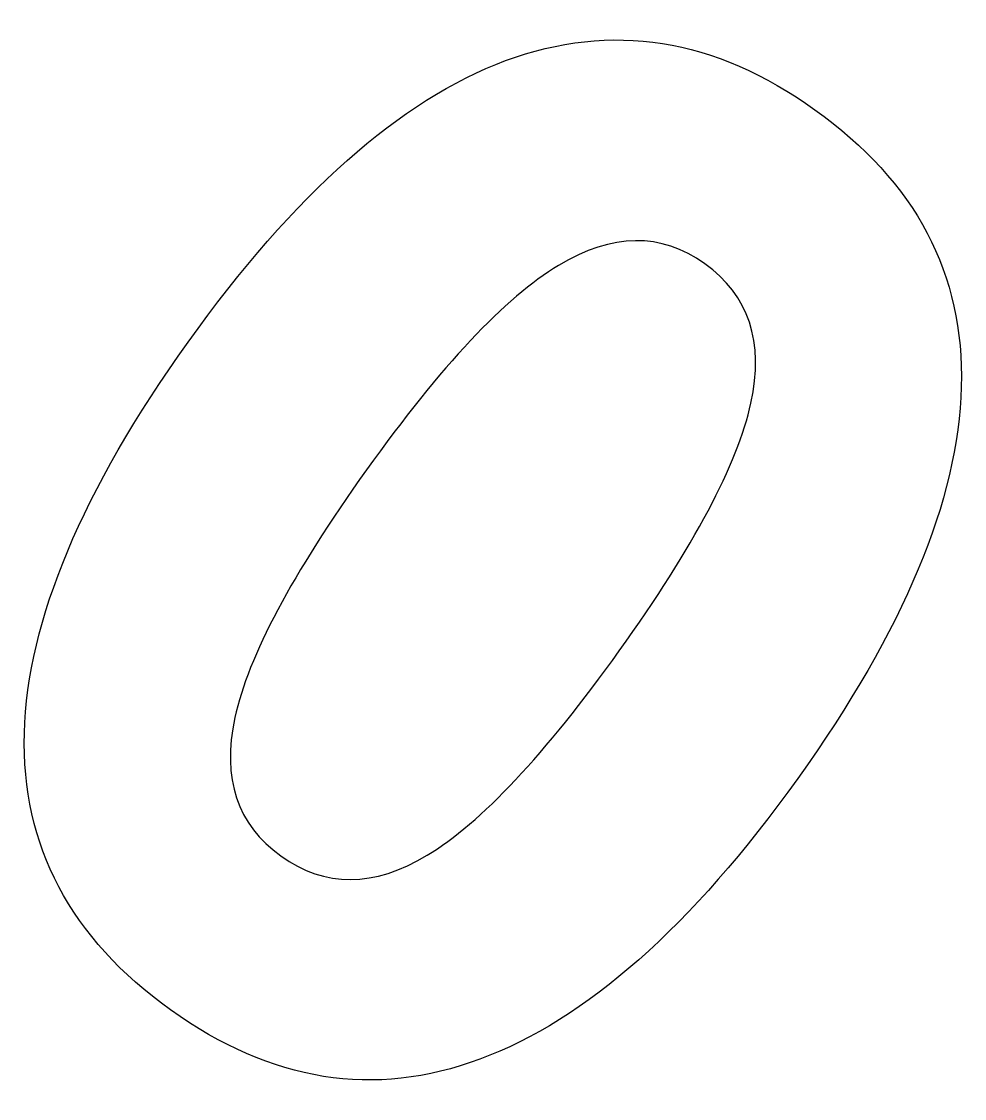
# Model space of a CAD drawing. Extents: x -16.176 to -15.907, y 5.978 to 6.284.
import ezdxf

# ---------------------------------------------------------------- set-up
doc = ezdxf.new("R2010")
doc.units = 0
doc.layers.add('Layer_1', color=7, linetype='CONTINUOUS')

msp = doc.modelspace()

# ---------------------------------------------------------------- linework, layer by layer
at = {"layer": 'Layer_1', "color": 7}
for p, q in [((-15.981341, 6.215272), (-15.981341, 6.215272)), ((-16.128422, 6.192944), (-16.128422, 6.192944))]:
    msp.add_line(p, q, dxfattribs=at)
for points in [[(-16.038023, 6.273104), (-16.007881, 6.284223), (-15.978528, 6.279559), (-15.949961, 6.259114)], [(-16.128422, 6.192944), (-16.098187, 6.235187), (-16.068054, 6.261907), (-16.038023, 6.273104)], [(-15.949961, 6.259114), (-15.921285, 6.238589), (-15.907404, 6.212307), (-15.908317, 6.18027)], [(-15.981341, 6.215272), (-15.993804, 6.224192), (-16.007679, 6.224032), (-16.022966, 6.214791)], [(-16.022966, 6.214791), (-16.038174, 6.205661), (-16.056396, 6.186261), (-16.077631, 6.156592)], [(-15.968205, 6.175597), (-15.964389, 6.193048), (-15.968767, 6.206273), (-15.981341, 6.215272)], [(-16.175026, 6.081689), (-16.174112, 6.113727), (-16.158578, 6.150812), (-16.128422, 6.192944)], [(-15.908317, 6.18027), (-15.90912, 6.148153), (-15.924639, 6.110973), (-15.954874, 6.068731)], [(-16.005665, 6.105083), (-15.984429, 6.134752), (-15.971943, 6.158257), (-15.968205, 6.175597)], [(-16.077631, 6.156592), (-16.098788, 6.127033), (-16.111274, 6.103529), (-16.115091, 6.086078)], [(-16.06033, 6.046884), (-16.045042, 6.056125), (-16.026821, 6.075524), (-16.005665, 6.105083)], [(-16.115091, 6.086078), (-16.118828, 6.068738), (-16.114465, 6.055608), (-16.102002, 6.046687)], [(-16.133381, 6.002845), (-16.161947, 6.023291), (-16.175829, 6.049572), (-16.175026, 6.081689)], [(-15.954874, 6.068731), (-15.985029, 6.026598), (-16.015178, 5.999973), (-16.04532, 5.988854)], [(-16.102002, 6.046687), (-16.089428, 6.037688), (-16.075538, 6.037754), (-16.06033, 6.046884)], [(-16.04532, 5.988854), (-16.075351, 5.977657), (-16.104705, 5.982321), (-16.133381, 6.002845)]]:
    msp.add_open_spline(points, degree=3, dxfattribs=at)

doc.saveas('drawing.dxf')
